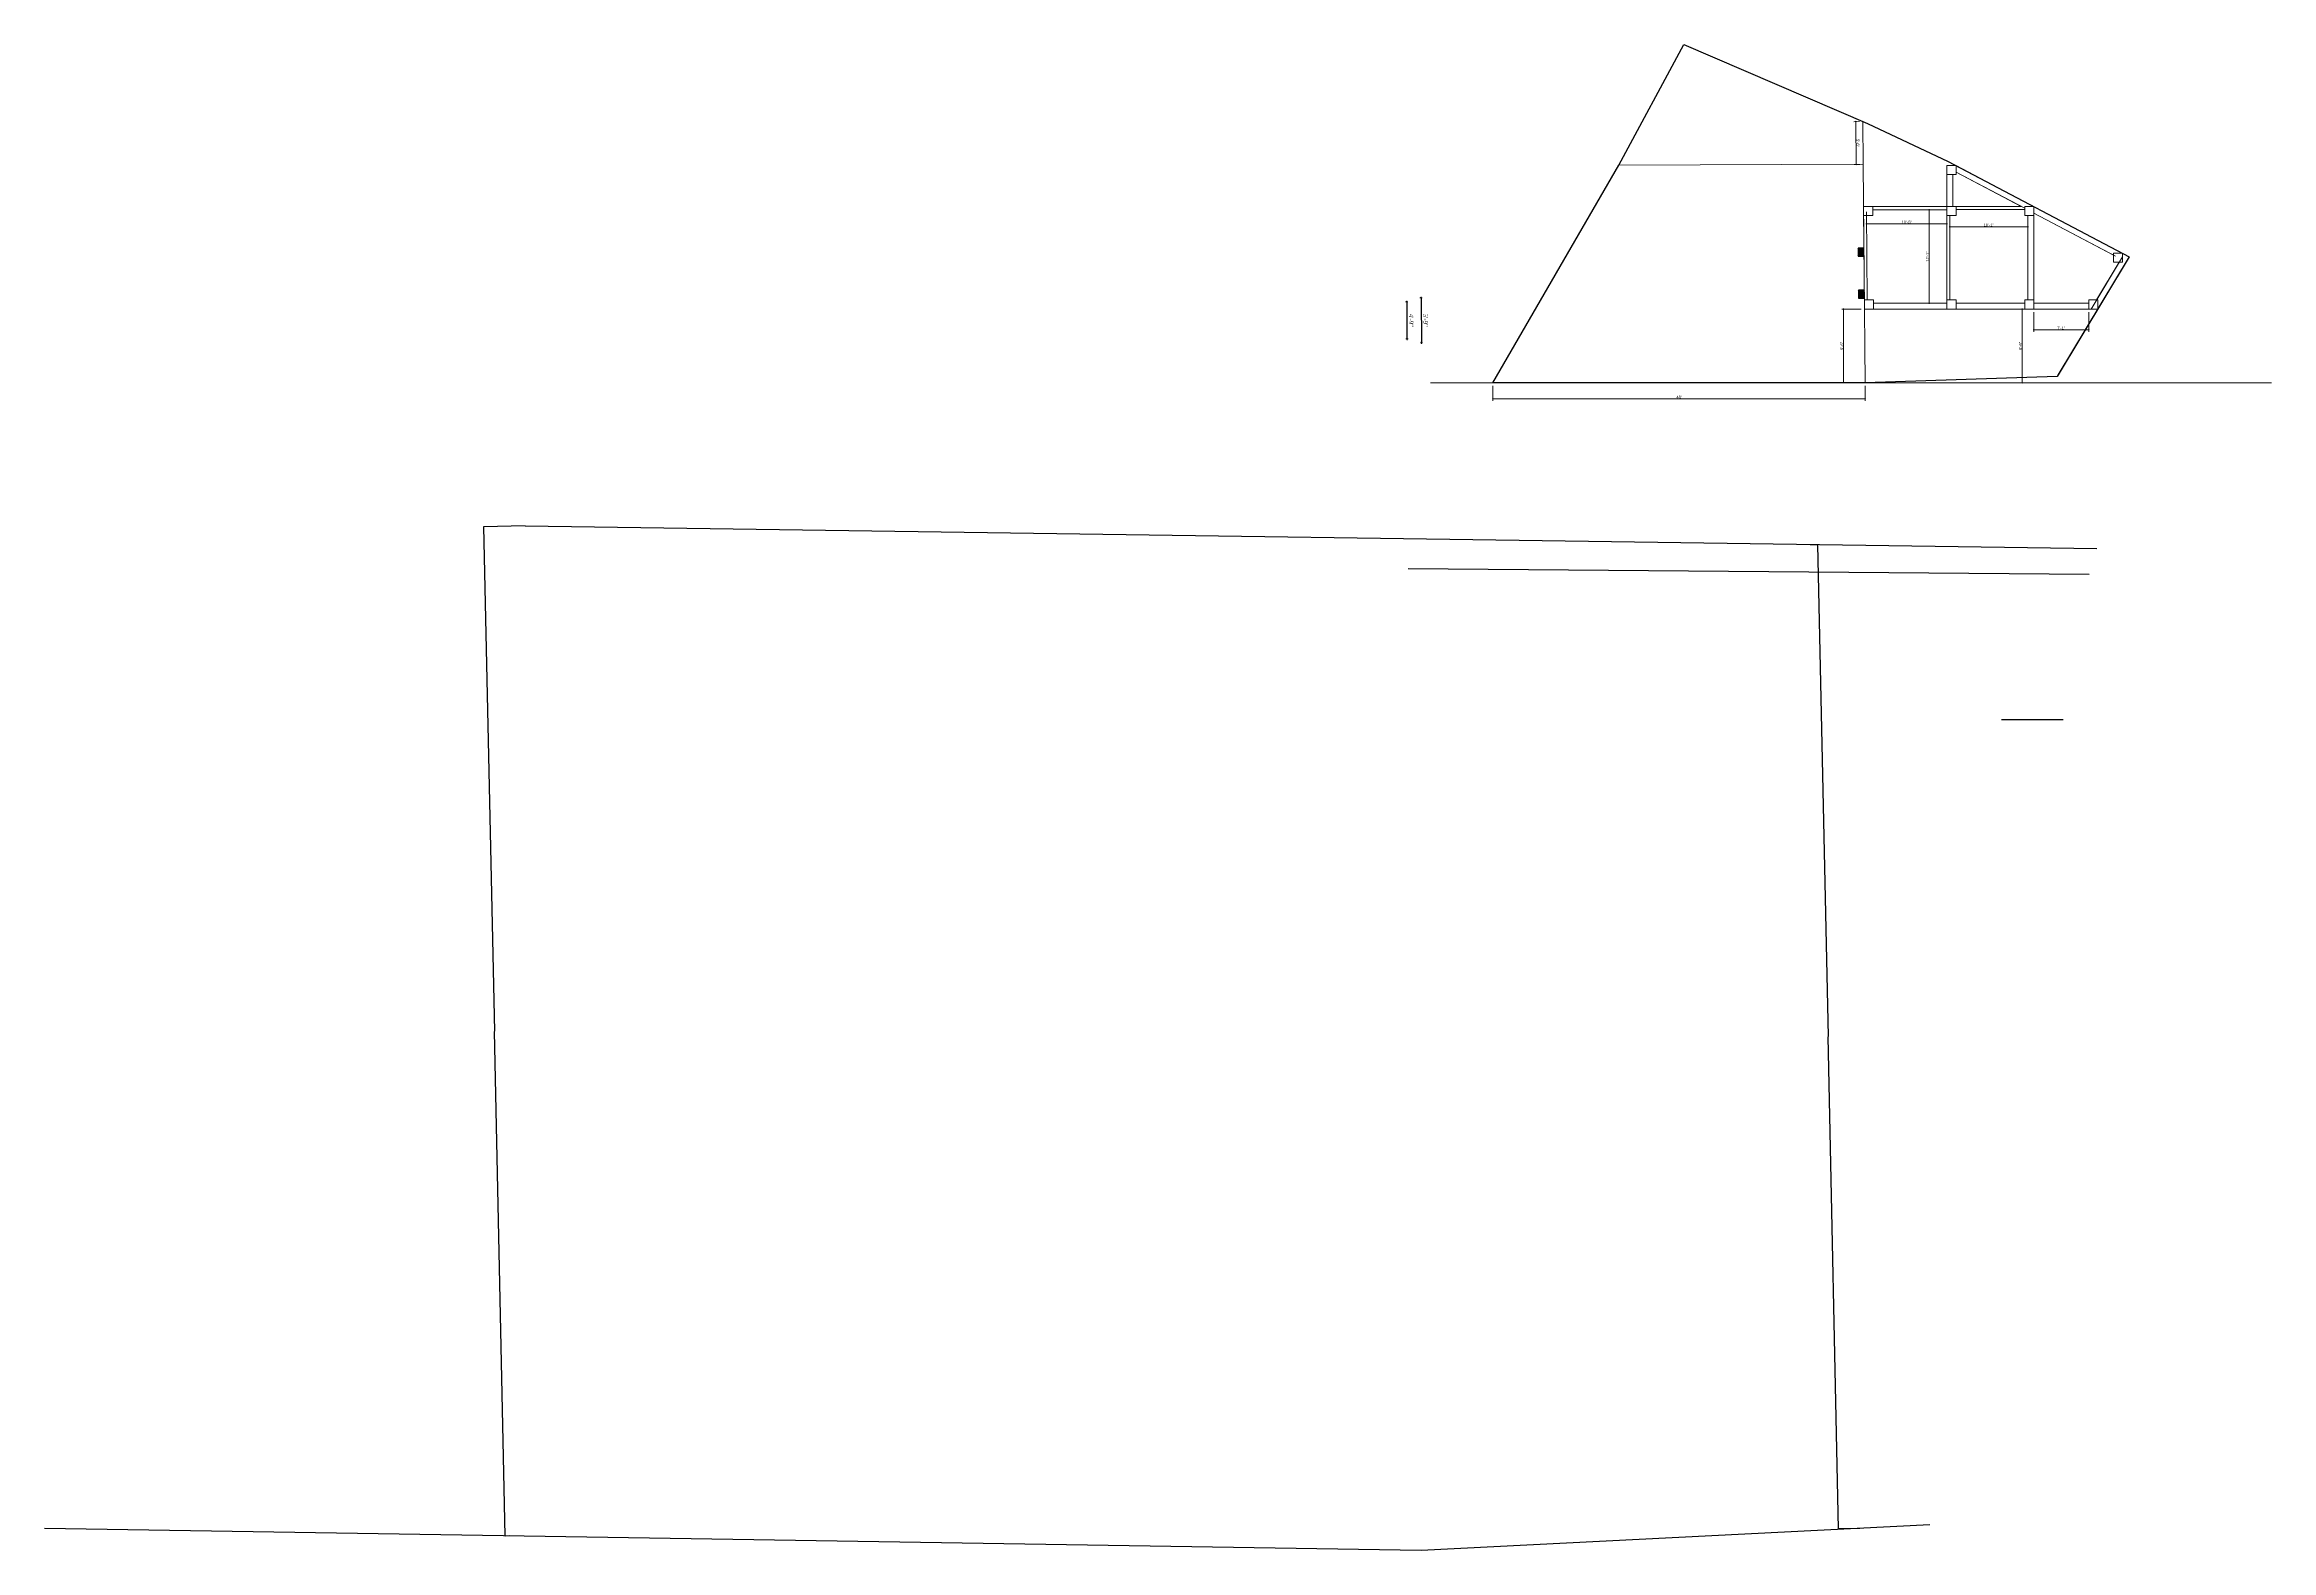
# Model space of a CAD drawing. Header units: inches. Extents: x 4069 to 291496, y -47643 to 12535.
# Drawn here: x 107733 to 111181, y -20343 to -18012 of the extents above; entities that cross this region are included whole.
import ezdxf

# ---------------------------------------------------------------- set-up
doc = ezdxf.new("R2010")
doc.units = ezdxf.units.IN
doc.header["$LTSCALE"] = 5
doc.header["$MEASUREMENT"] = 0
doc.layers.add('A-WALL', color=7, linetype='Continuous', lineweight=9)
doc.layers.add('Dimension', color=7, linetype='Continuous', lineweight=18)
doc.layers.add('DIM', color=5, linetype='Continuous')
doc.layers.add('WALL', color=7, linetype='Continuous')
doc.layers.add('dim line', color=7, linetype='Continuous', lineweight=15, true_color=0xfab2b2)
doc.styles.add('ordinary', font='times.ttf')
doc.styles.get("Standard").update_dxf_attribs({"font": 'arial.ttf'})
doc.dimstyles.new('Copy of 96', dxfattribs={"dimtxt": 7, "dimasz": 4, "dimexe": 0.5, "dimexo": 0.5, "dimgap": 3, "dimtad": 1, "dimdec": 1, "dimzin": 11, "dimdsep": 46, "dimlunit": 4, "dimtxsty": 'ordinary', "dimblk": 'OBLIQUE', "dimcen": 0.09, "dimse1": 1, "dimse2": 1, "dimclrt": 6, "dimazin": 0, "dimtfac": 1, "dimtdec": 1, "dimtix": 1, "dimtmove": 2, "dimatfit": 3, "dimldrblk": 'leader', "dimfxl": 0.5, "dimfxlon": 1, "dimtolj": 1, "dimtzin": 0, "dimarcsym": 0})
doc.dimstyles.get("Standard").update_dxf_attribs({"dimtxt": 0.18, "dimasz": 0.18, "dimexe": 0.18, "dimexo": 0.0625, "dimgap": 0.09, "dimtad": 0, "dimtih": 1, "dimtoh": 1, "dimdec": 4, "dimzin": 0, "dimdsep": 46, "dimtxsty": 'Standard', "dimcen": 0.09, "dimadec": 0, "dimazin": 0, "dimtfac": 1, "dimtdec": 4, "dimtofl": 0, "dimtmove": 0, "dimatfit": 3, "dimfxl": 1, "dimtolj": 1, "dimtzin": 0, "dimarcsym": 0})
doc.dimstyles.new('Standard$0', dxfattribs={"dimtxt": 6, "dimasz": 4, "dimexe": 3, "dimexo": 6, "dimgap": 3, "dimtad": 1, "dimdec": 1, "dimzin": 0, "dimdsep": 46, "dimlunit": 4, "dimtxsty": 'Standard', "dimcen": 0.09, "dimclrd": 6, "dimclre": 6, "dimclrt": 7, "dimadec": 0, "dimazin": 0, "dimtfac": 1, "dimtdec": 1, "dimtix": 1, "dimtofl": 0, "dimtmove": 1, "dimatfit": 3, "dimfxl": 1, "dimtolj": 1, "dimtzin": 0, "dimlwd": 18, "dimlwe": 18, "dimarcsym": 0})

# ---------------------------------------------------------------- blocks, each defined once
blk = doc.blocks.new('*D2846')
at = {"color": 0, "lineweight": -2, "transparency": 16777216}
for p, q in [((108477.4, -18757.4), (108412.8, -18758.8)), ((108413, -18758.9), (108429.7, -19539.5)), ((108446.4, -20320.5), (108429.7, -19539.9)), ((108452.5, -20320.5), (108446.2, -20320.7))]:
    blk.add_line(p, q, dxfattribs=at)
at = {"color": 0, "transparency": 16777216}
for points in [[(108413, -18758.9), (108412.9, -18758.9), (108413, -18758.8)], [(108446.4, -20320.5), (108446.4, -20320.5), (108446.4, -20320.7)]]:
    blk.add_solid(points, dxfattribs=at)
at = {"layer": 'Defpoints', "color": 0, "transparency": 16777216}
for p in [(108477.5, -18757.4, -5.6), (108446.4, -20320.7), (108452.6, -20320.5, 1.5)]:
    blk.add_point(p, dxfattribs=at)
at = {"color": 0, "transparency": 16777216, "insert": (108429.7, -19539.7), "char_height": 0.18, "attachment_point": 5}
blk.add_mtext('\\A1;1562.2656', dxfattribs=at)
blk = doc.blocks.new('*D2847')
at = {"color": 0, "lineweight": -2, "transparency": 16777216}
for p, q in [((110466.9, -18786.1), (110478.2, -18785.8)), ((110478, -18786), (110494.3, -19547.5)), ((110510.6, -20309.4), (110494.3, -19547.9)), ((110543.3, -20308.8), (110510.5, -20309.5))]:
    blk.add_line(p, q, dxfattribs=at)
at = {"color": 0, "transparency": 16777216}
for points in [[(110478.1, -18786), (110478, -18786), (110478, -18785.8)], [(110510.7, -20309.4), (110510.6, -20309.4), (110510.6, -20309.5)]]:
    blk.add_solid(points, dxfattribs=at)
at = {"layer": 'Defpoints', "color": 0, "transparency": 16777216}
for p in [(110466.8, -18786.1, -47.3), (110510.6, -20309.5), (110543.4, -20308.8, 1.5)]:
    blk.add_point(p, dxfattribs=at)
at = {"color": 0, "transparency": 16777216, "insert": (110494.3, -19547.7), "char_height": 0.18, "attachment_point": 5}
blk.add_mtext('\\A1;1524.0577', dxfattribs=at)
blk = doc.blocks.new('C1a')
at = {"color": 1, "ltscale": 5}
for p, q in [((18657.7, 4625.8), (18648.7, 4625.8)), ((18648.7, 4625.8), (18648.8, 4613.8)), ((18657.8, 4613.8), (18657.7, 4625.8)), ((18648.8, 4613.8), (18657.8, 4613.8))]:
    blk.add_line(p, q, dxfattribs=at)
blk = doc.blocks.new('oblique')
at = {"color": 0, "lineweight": -2}
blk.add_line((0.25, 0.25), (-0.25, -0.25), dxfattribs=at)
at = {"layer": 'dim line', "lineweight": 9}
for p, q in [((-0.4375, 0), (0.4375, 0)), ((0, 0.4375), (0, -0.4375))]:
    blk.add_line(p, q, dxfattribs=at)
blk = doc.blocks.new('*D2848')
at = {"layer": 'A-WALL', "color": 0, "lineweight": -2, "ltscale": 50, "transparency": 16777216}
blk.add_line((109842.1, -18410.6), (109842.5, -18467.9), dxfattribs=at)
at = {"layer": 'Defpoints', "color": 0, "ltscale": 50, "transparency": 16777216}
for p in [(110550.5, -18404.6), (109771, -18468.5), (109842.5, -18467.9)]:
    blk.add_point(p, dxfattribs=at)
at = {"layer": 'A-WALL', "color": 0, "lineweight": -2, "ltscale": 50, "transparency": 16777216, "xscale": 4, "yscale": 4, "zscale": 4}
for p, rotation in [((109842.1, -18410.6), 90.48105909130054), ((109842.5, -18467.9), 270.4810590913006)]:
    blk.add_blockref('oblique', p, dxfattribs=dict(at, rotation=rotation))
at = {"layer": 'A-WALL', "color": 6, "ltscale": 50, "transparency": 16777216, "insert": (109848.9, -18439.2), "char_height": 7, "attachment_point": 5, "rotation": 270.4811, "style": 'ordinary'}
blk.add_mtext('\\A1;4\'-9"', dxfattribs=at)
blk = doc.blocks.new('_OBLIQUE')
at = {"color": 0, "linetype": 'ByBlock'}
blk.add_line((-0.5, -0.5), (0.5, 0.5), dxfattribs=at)
blk = doc.blocks.new('leader')
at = {"layer": 'Dimension'}
for p, q in [((-4.42, 0), (4.42, 0)), ((0, -4.33), (0, 4.33))]:
    blk.add_line(p, q, dxfattribs=at)
blk = doc.blocks.new('*D2849')
at = {"layer": 'A-WALL', "color": 0, "lineweight": -2, "ltscale": 50, "transparency": 16777216}
blk.add_line((109864.3, -18404.4), (109864.9, -18473.7), dxfattribs=at)
at = {"layer": 'Defpoints', "color": 0, "ltscale": 50, "transparency": 16777216}
for p in [(110550.4, -18398.6), (109771, -18474.5), (109864.9, -18473.7)]:
    blk.add_point(p, dxfattribs=at)
at = {"layer": 'A-WALL', "color": 0, "lineweight": -2, "ltscale": 50, "transparency": 16777216, "xscale": 4, "yscale": 4, "zscale": 4}
for p, rotation in [((109864.3, -18404.4), 90.48105909130054), ((109864.9, -18473.7), 270.4810590913006)]:
    blk.add_blockref('oblique', p, dxfattribs=dict(at, rotation=rotation))
at = {"layer": 'A-WALL', "color": 6, "ltscale": 50, "transparency": 16777216, "insert": (109871.2, -18439), "char_height": 7, "attachment_point": 5, "rotation": 270.4811, "style": 'ordinary'}
blk.add_mtext('\\A1;5\'-9"', dxfattribs=at)
blk = doc.blocks.new('*D2850')
at = {"layer": 'A-WALL', "color": 47, "lineweight": 0, "ltscale": 5, "transparency": 16777216}
for p, q in [((109975.6, -18540.6), (109975.6, -18563.7)), ((110551.6, -18540.6), (110551.6, -18563.7))]:
    blk.add_line(p, q, dxfattribs=at)
at = {"layer": 'A-WALL', "color": 33, "lineweight": 0, "ltscale": 5, "transparency": 16777216}
blk.add_line((110551.6, -18560.7), (109975.6, -18560.7), dxfattribs=at)
at = {"layer": 'Defpoints', "color": 0, "ltscale": 5, "transparency": 16777216}
for p in [(109975.6, -18535.6), (110551.6, -18535.6), (109975.6, -18560.7)]:
    blk.add_point(p, dxfattribs=at)
at = {"layer": 'A-WALL', "color": 33, "lineweight": 0, "ltscale": 5, "transparency": 16777216, "xscale": 2, "yscale": 2, "zscale": 2, "rotation": 180}
blk.add_blockref('oblique', (109975.6, -18560.7), dxfattribs=at)
at = {"layer": 'A-WALL', "color": 33, "lineweight": 0, "ltscale": 5, "transparency": 16777216, "xscale": 2, "yscale": 2, "zscale": 2}
blk.add_blockref('oblique', (110551.6, -18560.7), dxfattribs=at)
at = {"layer": 'A-WALL', "color": 7, "ltscale": 5, "transparency": 16777216, "insert": (110263.6, -18557.9), "char_height": 4.5, "attachment_point": 5}
blk.add_mtext("\\A1;48'", dxfattribs=at)
blk = doc.blocks.new('*D2854')
at = {"layer": 'A-WALL', "color": 47, "lineweight": 0, "ltscale": 5, "transparency": 16777216}
for p, q in [((110545.6, -18421.6), (110515.5, -18421.6)), ((110546.6, -18535.6), (110515.5, -18535.6))]:
    blk.add_line(p, q, dxfattribs=at)
at = {"layer": 'A-WALL', "color": 33, "lineweight": 0, "ltscale": 5, "transparency": 16777216}
blk.add_line((110518.5, -18421.6), (110518.5, -18535.6), dxfattribs=at)
at = {"layer": 'Defpoints', "color": 0, "ltscale": 5, "transparency": 16777216}
for p in [(110550.6, -18421.6), (110518.5, -18535.6), (110551.6, -18535.6)]:
    blk.add_point(p, dxfattribs=at)
at = {"layer": 'A-WALL', "color": 33, "lineweight": 0, "ltscale": 5, "transparency": 16777216, "xscale": 2, "yscale": 2, "zscale": 2}
for p, rotation in [((110518.5, -18421.6), 90), ((110518.5, -18535.6), 270)]:
    blk.add_blockref('oblique', p, dxfattribs=dict(at, rotation=rotation))
at = {"layer": 'A-WALL', "color": 7, "ltscale": 5, "transparency": 16777216, "insert": (110515.7, -18478.6), "char_height": 4.5, "attachment_point": 5, "rotation": 90}
blk.add_mtext('\\A1;9\'-6"', dxfattribs=at)
blk = doc.blocks.new('*D2855')
at = {"layer": 'A-WALL', "color": 47, "lineweight": 0, "ltscale": 5, "transparency": 16777216}
for p, q in [((110812.7, -18426.6), (110812.7, -18456.8)), ((110897.9, -18426.6), (110897.9, -18456.8))]:
    blk.add_line(p, q, dxfattribs=at)
at = {"layer": 'A-WALL', "color": 33, "lineweight": 0, "ltscale": 5, "transparency": 16777216}
blk.add_line((110812.7, -18453.8), (110897.9, -18453.8), dxfattribs=at)
at = {"layer": 'Defpoints', "color": 0, "ltscale": 5, "transparency": 16777216}
for p in [(110812.7, -18421.6), (110897.9, -18421.6), (110897.9, -18453.8)]:
    blk.add_point(p, dxfattribs=at)
at = {"layer": 'A-WALL', "color": 33, "lineweight": 0, "ltscale": 5, "transparency": 16777216, "xscale": 2, "yscale": 2, "zscale": 2, "rotation": 180}
blk.add_blockref('oblique', (110812.7, -18453.8), dxfattribs=at)
at = {"layer": 'A-WALL', "color": 33, "lineweight": 0, "ltscale": 5, "transparency": 16777216, "xscale": 2, "yscale": 2, "zscale": 2}
blk.add_blockref('oblique', (110897.9, -18453.8), dxfattribs=at)
at = {"layer": 'A-WALL', "color": 7, "ltscale": 5, "transparency": 16777216, "insert": (110855.3, -18451), "char_height": 4.5, "attachment_point": 5}
blk.add_mtext('\\A1;7\'-1"', dxfattribs=at)
blk = doc.blocks.new('*D2856')
at = {"layer": 'A-WALL', "color": 47, "lineweight": 0, "ltscale": 5, "transparency": 16777216}
for p, q in [((110553.9, -18282.6), (110553.9, -18293)), ((110678.4, -18277.6), (110678.4, -18293))]:
    blk.add_line(p, q, dxfattribs=at)
at = {"layer": 'A-WALL', "color": 33, "lineweight": 0, "ltscale": 5, "transparency": 16777216}
blk.add_line((110553.9, -18290), (110678.4, -18290), dxfattribs=at)
at = {"layer": 'Defpoints', "color": 0, "ltscale": 5, "transparency": 16777216}
for p in [(110553.9, -18277.6), (110678.4, -18272.6), (110678.4, -18290)]:
    blk.add_point(p, dxfattribs=at)
at = {"layer": 'A-WALL', "color": 33, "lineweight": 0, "ltscale": 5, "transparency": 16777216, "xscale": 2, "yscale": 2, "zscale": 2, "rotation": 180}
blk.add_blockref('oblique', (110553.9, -18290), dxfattribs=at)
at = {"layer": 'A-WALL', "color": 33, "lineweight": 0, "ltscale": 5, "transparency": 16777216, "xscale": 2, "yscale": 2, "zscale": 2}
blk.add_blockref('oblique', (110678.4, -18290), dxfattribs=at)
at = {"layer": 'A-WALL', "color": 7, "ltscale": 5, "transparency": 16777216, "insert": (110616.2, -18287.2), "char_height": 4.5, "attachment_point": 5}
blk.add_mtext('\\A1;10\'-5"', dxfattribs=at)
blk = doc.blocks.new('*D2857')
at = {"layer": 'A-WALL', "color": 47, "lineweight": 0, "ltscale": 5, "transparency": 16777216}
for p, q in [((110682.9, -18286.6), (110682.9, -18297.4)), ((110803.7, -18286.6), (110803.7, -18297.4))]:
    blk.add_line(p, q, dxfattribs=at)
at = {"layer": 'A-WALL', "color": 33, "lineweight": 0, "ltscale": 5, "transparency": 16777216}
blk.add_line((110803.7, -18294.4), (110682.9, -18294.4), dxfattribs=at)
at = {"layer": 'Defpoints', "color": 0, "ltscale": 5, "transparency": 16777216}
for p in [(110682.9, -18281.6), (110682.9, -18294.4), (110803.7, -18281.6)]:
    blk.add_point(p, dxfattribs=at)
at = {"layer": 'A-WALL', "color": 33, "lineweight": 0, "ltscale": 5, "transparency": 16777216, "xscale": 2, "yscale": 2, "zscale": 2, "rotation": 180}
blk.add_blockref('oblique', (110682.9, -18294.4), dxfattribs=at)
at = {"layer": 'A-WALL', "color": 33, "lineweight": 0, "ltscale": 5, "transparency": 16777216, "xscale": 2, "yscale": 2, "zscale": 2}
blk.add_blockref('oblique', (110803.7, -18294.4), dxfattribs=at)
at = {"layer": 'A-WALL', "color": 7, "ltscale": 5, "transparency": 16777216, "insert": (110743.3, -18291.6), "char_height": 4.5, "attachment_point": 5}
blk.add_mtext('\\A1;10\'-1"', dxfattribs=at)
blk = doc.blocks.new('*D2858')
at = {"layer": 'A-WALL', "color": 47, "lineweight": 0, "ltscale": 5, "transparency": 16777216}
for p, q in [((110543.2, -18131.6), (110534.4, -18131.7)), ((110543.7, -18197.7), (110535, -18197.8))]:
    blk.add_line(p, q, dxfattribs=at)
at = {"layer": 'A-WALL', "color": 33, "lineweight": 0, "ltscale": 5, "transparency": 16777216}
blk.add_line((110538, -18197.7), (110537.4, -18131.6), dxfattribs=at)
at = {"layer": 'Defpoints', "color": 0, "ltscale": 5, "transparency": 16777216}
for p in [(110537.4, -18131.6), (110548.2, -18131.5), (110548.7, -18197.6)]:
    blk.add_point(p, dxfattribs=at)
at = {"layer": 'A-WALL', "color": 33, "lineweight": 0, "ltscale": 5, "transparency": 16777216, "xscale": 2, "yscale": 2, "zscale": 2}
for p, rotation in [((110537.4, -18131.6), 90.48576269134847), ((110538, -18197.7), 270.4857626913485)]:
    blk.add_blockref('oblique', p, dxfattribs=dict(at, rotation=rotation))
at = {"layer": 'A-WALL', "color": 7, "ltscale": 5, "transparency": 16777216, "insert": (110540.5, -18164.7), "char_height": 4.5, "attachment_point": 5, "rotation": 270.4858}
blk.add_mtext('\\A1;5\'-6"', dxfattribs=at)
blk = doc.blocks.new('*D2859')
at = {"layer": 'A-WALL', "color": 47, "lineweight": 0, "ltscale": 5, "transparency": 16777216}
for p, q in [((110673.4, -18267.9), (110647.8, -18267.9)), ((110673.4, -18412.6), (110647.8, -18412.6))]:
    blk.add_line(p, q, dxfattribs=at)
at = {"layer": 'A-WALL', "color": 33, "lineweight": 0, "ltscale": 5, "transparency": 16777216}
blk.add_line((110650.8, -18267.9), (110650.8, -18412.6), dxfattribs=at)
at = {"layer": 'Defpoints', "color": 0, "ltscale": 5, "transparency": 16777216}
for p in [(110678.4, -18267.9), (110650.8, -18412.6), (110678.4, -18412.6)]:
    blk.add_point(p, dxfattribs=at)
at = {"layer": 'A-WALL', "color": 33, "lineweight": 0, "ltscale": 5, "transparency": 16777216, "xscale": 2, "yscale": 2, "zscale": 2}
for p, rotation in [((110650.8, -18267.9), 90), ((110650.8, -18412.6), 270)]:
    blk.add_blockref('oblique', p, dxfattribs=dict(at, rotation=rotation))
at = {"layer": 'A-WALL', "color": 7, "ltscale": 5, "transparency": 16777216, "insert": (110648.1, -18340.3), "char_height": 4.5, "attachment_point": 5, "rotation": 90}
blk.add_mtext('\\A1;12\'-1"', dxfattribs=at)
blk = doc.blocks.new('*D2860')
at = {"layer": 'A-WALL', "color": 47, "lineweight": 0, "ltscale": 5, "transparency": 16777216}
for p, q in [((110807.7, -18421.6), (110792, -18421.6)), ((110807.7, -18535.6), (110792, -18535.6))]:
    blk.add_line(p, q, dxfattribs=at)
at = {"layer": 'A-WALL', "color": 33, "lineweight": 0, "ltscale": 5, "transparency": 16777216}
blk.add_line((110795, -18421.6), (110795, -18535.6), dxfattribs=at)
at = {"layer": 'Defpoints', "color": 0, "ltscale": 5, "transparency": 16777216}
for p in [(110812.7, -18421.6), (110795, -18535.6), (110812.7, -18535.6)]:
    blk.add_point(p, dxfattribs=at)
at = {"layer": 'A-WALL', "color": 33, "lineweight": 0, "ltscale": 5, "transparency": 16777216, "xscale": 2, "yscale": 2, "zscale": 2}
for p, rotation in [((110795, -18421.6), 90), ((110795, -18535.6), 270)]:
    blk.add_blockref('oblique', p, dxfattribs=dict(at, rotation=rotation))
at = {"layer": 'A-WALL', "color": 7, "ltscale": 5, "transparency": 16777216, "insert": (110792.2, -18478.6), "char_height": 4.5, "attachment_point": 5, "rotation": 90}
blk.add_mtext('\\A1;9\'-6"', dxfattribs=at)

msp = doc.modelspace()

# ---------------------------------------------------------------- hatches: boundary and pattern name
at = {"layer": 'WALL', "linetype": 'ByBlock', "ltscale": 5, "true_color": 0xf8991e}
h = msp.add_hatch(color=30, dxfattribs=at)
h.dxf.hatch_style = 1
h.paths.add_polyline_path([(110549.94432, -18339.63794), (110545.39338, -18333.64851), (110540.94417, -18339.65889)])
h.paths.add_polyline_path([(110549.94432, -18339.63794), (110549.84258, -18327.63814), (110545.39338, -18333.64851)])
h.paths.add_polyline_path([(110549.84258, -18327.63814), (110540.84243, -18327.65909), (110545.39338, -18333.64851)])
h.paths.add_polyline_path([(110545.39338, -18333.64851), (110540.84243, -18327.65909), (110540.94417, -18339.65889)])
h = msp.add_hatch(color=30, dxfattribs=at)
h.dxf.hatch_style = 1
h.paths.add_polyline_path([(110550.4954, -18404.63683), (110545.94446, -18398.64741), (110541.49526, -18404.65778)])
h.paths.add_polyline_path([(110550.4954, -18404.63683), (110550.39366, -18392.63703), (110545.94446, -18398.64741)])
h.paths.add_polyline_path([(110550.39366, -18392.63703), (110541.39352, -18392.65798), (110545.94446, -18398.64741)])
h.paths.add_polyline_path([(110545.94446, -18398.64741), (110541.39352, -18392.65798), (110541.49526, -18404.65778)])

# ---------------------------------------------------------------- linework, layer by layer
at = {"color": 1, "ltscale": 5}
for p, q in [((110549.94432, -18339.63794), (110540.84243, -18327.65909)), ((110540.94417, -18339.65889), (110549.84258, -18327.63814)), ((110550.4954, -18404.63683), (110541.39352, -18392.65798)), ((110550.39366, -18392.63703), (110541.49526, -18404.65778))]:
    msp.add_line(p, q, dxfattribs=at)
for p, q in [((108477.47872, -18757.38019, -5.60998), (110910.51829, -18792.47088, -56.63361)), ((110898.38222, -18832.62155, -55.88558), (109844.44729, -18823.74613, -59.35014)), ((110858.49748, -19057.46314, -65.96432), (110762.72924, -19057.54317, -65.57061)), ((110651.6757, -20303.39266, 1.516), (109864.23253, -20343.00124, 1.516)), ((109864.23253, -20343.00124, 1.516), (107733.25575, -20309.08741, 1.516))]:
    msp.add_line(p, q)
at = {"layer": 'A-WALL', "ltscale": 5}
for p, q in [((110548.74041, -18197.64035), (110548.18, -18131.54169)), ((110692.42119, -18199.56614), (110813.92119, -18263.55644)), ((110687.42119, -18258.9348), (110687.42119, -18213.56614)), ((110692.42119, -18209.73805), (110798.74088, -18265.73335)), ((110549.34227, -18268.62821), (110550.63946, -18421.62821)), ((110553.86199, -18270.9348), (110555.02093, -18407.62821)), ((110678.42119, -18267.9348), (110563.36183, -18267.9348)), ((110678.42119, -18270.9348), (110678.42119, -18407.62821)), ((110798.74088, -18267.4348), (110692.42119, -18267.4348)), ((110812.74088, -18421.62821), (110812.74088, -18263.55644)), ((110682.92119, -18276.9348), (110682.92119, -18407.62821)), ((110803.74088, -18407.62821), (110803.74088, -18276.9348)), ((110939.59573, -18339.91725), (110812.74088, -18273.10672)), ((110850.25318, -18524.154), (110960.54971, -18340.78115)), ((110901.41859, -18421.62821), (110950.04208, -18340.78949)), ((110564.63946, -18412.62821), (110678.42119, -18412.62821)), ((110692.42119, -18412.62821), (110798.74088, -18412.62821)), ((110812.74088, -18412.62821), (110897.92119, -18412.62821)), ((109878.74498, -18535.62821), (111180.79124, -18535.62821)), ((110551.60599, -18535.62821), (110849.1108, -18526.05326))]:
    msp.add_line(p, q, dxfattribs=at)
at = {"layer": 'A-WALL', "color": 1, "ltscale": 5}
msp.add_lwpolyline([(109975.60599, -18535.62821), (110551.60599, -18535.62821), (110548.74041, -18197.64035), (110170.2402, -18198.82184)], close=True, dxfattribs=at)
at = {"layer": 'A-WALL', "ltscale": 5}
for points in [[(110549.294, -18262.9348), (110550.63946, -18421.62821), (110911.92119, -18421.62821), (110960.54971, -18340.78115), (110813.92119, -18263.55644), (110692.42119, -18199.56614), (110678.42119, -18199.56614), (110678.42119, -18262.9348)], [(110678.42119, -18199.56614), (110692.42119, -18199.56614), (110692.42119, -18213.56614), (110678.42119, -18213.56614)], [(110692.42119, -18209.73805), (110692.42119, -18213.56614), (110687.42119, -18213.56614), (110687.42119, -18262.9348), (110793.42722, -18262.9348)], [(110549.4127, -18262.9348), (110563.4127, -18262.9348), (110563.4127, -18276.9348), (110549.4127, -18276.9348)], [(110678.42119, -18262.9348), (110692.42119, -18262.9348), (110692.42119, -18276.9348), (110678.42119, -18276.9348)], [(110798.74088, -18262.9348), (110812.74088, -18262.9348), (110812.74088, -18276.9348), (110798.74088, -18276.9348)], [(110944.95493, -18349.24711), (110936.04208, -18349.24711), (110936.04208, -18338.04565), (110812.74088, -18273.10672), (110812.74088, -18412.62821), (110897.92119, -18412.62821), (110897.92119, -18407.62821), (110909.83941, -18407.62821)], [(110936.04208, -18335.24711), (110950.04208, -18335.24711), (110950.04208, -18349.24711), (110936.04208, -18349.24711)], [(110550.63946, -18407.62821), (110564.63946, -18407.62821), (110564.63946, -18421.62821), (110550.63946, -18421.62821)], [(110678.42119, -18407.62821), (110692.42119, -18407.62821), (110692.42119, -18421.62821), (110678.42119, -18421.62821)], [(110798.74088, -18407.62821), (110812.74088, -18407.62821), (110812.74088, -18421.62821), (110798.74088, -18421.62821)], [(110897.92119, -18407.62821), (110911.92119, -18407.62821), (110911.92119, -18421.62821), (110897.92119, -18421.62821)]]:
    msp.add_lwpolyline(points, close=True, dxfattribs=at)
at = {"layer": 'DIM', "ltscale": 5}
msp.add_lwpolyline([(109975.60599, -18535.62821), (110170.2402, -18198.82184), (110271.1663, -18012.26427), (110555.3801, -18134.64193), (110680.37155, -18193.21996), (110960.54971, -18340.78115), (110849.1108, -18526.05326), (110551.60599, -18535.62821)], close=True, dxfattribs=at)
at = {"layer": 'WALL', "color": 2, "linetype": 'ByBlock', "ltscale": 5}
for points in [[(110540.84243, -18327.65909), (110540.94417, -18339.65889), (110549.94432, -18339.63794), (110549.84258, -18327.63814)], [(110541.39352, -18392.65798), (110541.49526, -18404.65778), (110550.4954, -18404.63683), (110550.39366, -18392.63703)]]:
    msp.add_lwpolyline(points, close=True, dxfattribs=at)

# ---------------------------------------------------------------- block references
at = {"layer": 'WALL', "color": 2, "linetype": 'ByBlock', "ltscale": 5, "rotation": 0.1333664264968263}
for p in [(91902.91501, -22996.81407), (91903.46609, -23061.81296)]:
    msp.add_blockref('C1a', p, dxfattribs=at)

# ---------------------------------------------------------------- dimensions: what is measured, and where the dimension line sits
for base, p1, p2, picture, middle in [((108446.3842, -20320.6686), (108477.47872, -18757.38019, -5.60998), (108452.6016, -20320.53558, 1.516), '*D2846', (108429.67557, -19539.71451)), ((110510.63758, -20309.53997), (110466.80224, -18786.07135, -47.32837), (110543.39782, -20308.83906, 1.516), '*D2847', (110494.33759, -19547.68547))]:
    dim = msp.add_linear_dim(base=base, p1=p1, p2=p2, angle=91.22566457, dimstyle='Standard')
    dim.commit()
    dim.dimension.update_dxf_attribs({"geometry": picture, "text_midpoint": middle})
at = {"layer": 'A-WALL', "ltscale": 5}
dim = msp.add_aligned_dim(p1=(110548.74041, -18197.64035), p2=(110548.18, -18131.54169), distance=10.77367, dimstyle='Standard$0', override={"dimtxt": 4.5, "dimasz": 2, "dimexo": 5, "dimgap": 0.5, "dimdec": 0, "dimzin": 12, "dimpost": '\\X', "dimblk": 'oblique', "dimcen": 3, "dimclrd": 33, "dimclre": 47, "dimtfac": 0.5, "dimtdec": 0, "dimfxl": 3, "dimlwd": 0, "dimlwe": 0}, dxfattribs=at)
dim.commit()
dim.dimension.update_dxf_attribs({"geometry": '*D2858', "text_midpoint": (110540.4844, -18164.65864)})
for base, p1, p2, picture, middle in [((110650.81671, -18412.62821), (110678.42119, -18267.9348), (110678.42119, -18412.62821), '*D2859', (110648.0575, -18340.2815)), ((110518.52622, -18535.62821), (110550.63946, -18421.62821), (110551.60599, -18535.62821), '*D2854', (110515.72865, -18478.62821)), ((110794.99533, -18535.62821), (110812.74088, -18421.62821), (110812.74088, -18535.62821), '*D2860', (110792.19775, -18478.62821))]:
    dim = msp.add_linear_dim(base=base, p1=p1, p2=p2, angle=90, dimstyle='Standard$0', override={"dimtxt": 4.5, "dimasz": 2, "dimexo": 5, "dimgap": 0.5, "dimdec": 0, "dimzin": 12, "dimpost": '\\X', "dimblk": 'oblique', "dimcen": 3, "dimclrd": 33, "dimclre": 47, "dimtfac": 0.5, "dimtdec": 0, "dimfxl": 3, "dimlwd": 0, "dimlwe": 0}, dxfattribs=at)
    dim.commit()
    dim.dimension.update_dxf_attribs({"geometry": picture, "text_midpoint": middle})
for base, p1, p2, picture, middle in [((110678.42119, -18290.02034), (110553.91813, -18277.55644), (110678.42119, -18272.55644), '*D2856', (110616.16966, -18287.22276)), ((110682.92119, -18294.36422), (110803.74088, -18281.55644), (110682.92119, -18281.55644), '*D2857', (110743.33104, -18291.56664)), ((110897.92119, -18453.75602), (110812.74088, -18421.62821), (110897.92119, -18421.62821), '*D2855', (110855.33104, -18450.99681)), ((109975.60599, -18560.73659), (110551.60599, -18535.62821), (109975.60599, -18535.62821), '*D2850', (110263.60599, -18557.93901))]:
    dim = msp.add_linear_dim(base=base, p1=p1, p2=p2, dimstyle='Standard$0', override={"dimtxt": 4.5, "dimasz": 2, "dimexo": 5, "dimgap": 0.5, "dimdec": 0, "dimzin": 12, "dimpost": '\\X', "dimblk": 'oblique', "dimcen": 3, "dimclrd": 33, "dimclre": 47, "dimtfac": 0.5, "dimtdec": 0, "dimfxl": 3, "dimlwd": 0, "dimlwe": 0}, dxfattribs=at)
    dim.commit()
    dim.dimension.update_dxf_attribs({"geometry": picture, "text_midpoint": middle})
at = {"layer": 'A-WALL', "ltscale": 50}
for base, p1, p2, picture, middle in [((109842.54892, -18467.88465), (110550.4954, -18404.63683), (109770.95268, -18468.48579), '*D2848', (109848.87879, -18439.17965)), ((109864.90331, -18473.69717), (110550.44453, -18398.63693), (109771.03996, -18474.48527), '*D2849', (109871.18281, -18438.99232))]:
    dim = msp.add_linear_dim(base=base, p1=p1, p2=p2, angle=90.48105909, dimstyle='Copy of 96', override={"dimdec": 0, "dimblk": 'oblique', "dimtdec": 0, "dimarcsym": 1}, dxfattribs=at)
    dim.commit()
    dim.dimension.update_dxf_attribs({"geometry": picture, "text_midpoint": middle})

doc.saveas('drawing.dxf')
